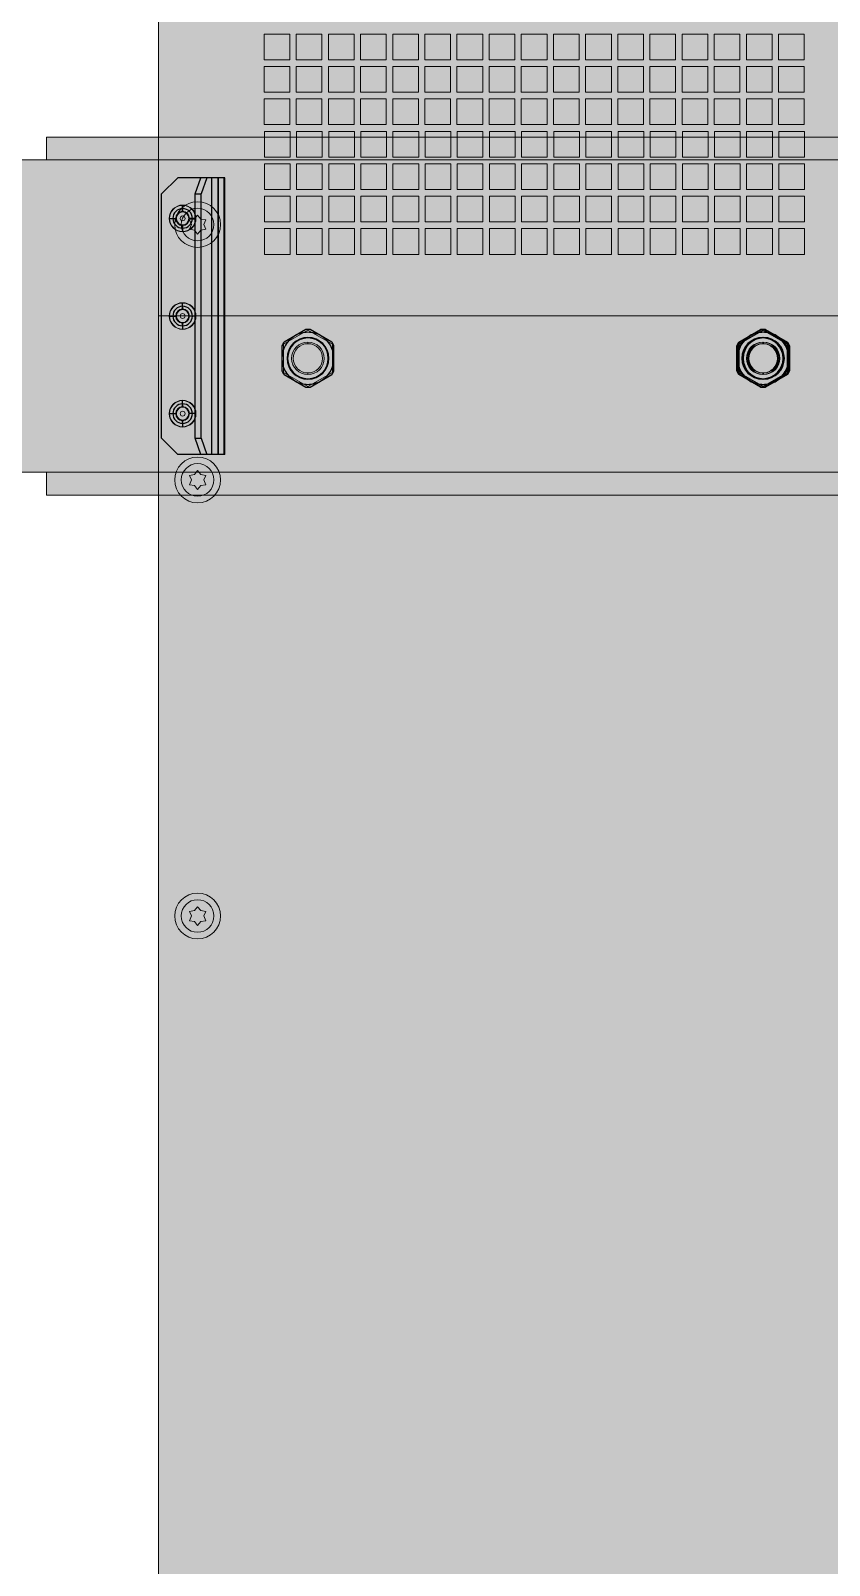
# Model space of a CAD drawing. Header units: millimetres. Extents: x 6914 to 9858, y -2771 to -210.
# Drawn here: x 7359.5 to 7604.8, y -1263.8 to -792.2 of the extents above; entities that cross this region are included whole.
import ezdxf

# ---------------------------------------------------------------- set-up
doc = ezdxf.new("R2010")
doc.units = ezdxf.units.MM
doc.layers.get('0').update_dxf_attribs({"lineweight": 9})
doc.layers.add('HIDDEN', color=7, linetype='Continuous')
doc.layers.add('THICK', color=7, linetype='Continuous', lineweight=13)
doc.layers.add('тонкая', color=7, linetype='Continuous', lineweight=13)

# ---------------------------------------------------------------- blocks, each defined once
blk = doc.blocks.new('VW3A99ACFCB')
at = {"ltscale": 10, "true_color": 0xf0f0f0}
h = blk.add_hatch(color=7, dxfattribs=at)
h.dxf.hatch_style = 1
h.paths.add_polyline_path([(-250, -110), (-250, -103), (-285, -103), (-290, -98), (-290, -12), (-285, -7), (-250, -7), (-250, 0), (250, 0), (250, -7), (285, -7), (290, -12), (290, -98), (285, -103), (250, -103), (250, -110)])
at = {"ltscale": 40}
for p, q in [((-250, -7), (250, -7)), ((-250, -103), (250, -103))]:
    blk.add_line(p, q, dxfattribs=at)
at = {"ltscale": 10}
blk.add_lwpolyline([(-250, -110), (-250, -103), (-285, -103), (-290, -98), (-290, -12), (-285, -7), (-250, -7), (-250, 0), (250, 0), (250, -7), (285, -7), (290, -12), (290, -98), (285, -103), (250, -103), (250, -110), (-250, -110)], dxfattribs=at)
at = {"layer": 'HIDDEN'}
for p, q in [((-214.72, -17.5), (-209.72, -12.5)), ((-209.72, -12.5), (-209.72, -12.5)), ((-199.22, -12.5), (-209.72, -12.5)), ((-204.38, -17.5), (-202.67, -12.5)), ((-200.79, -12.5), (-202.5, -17.5)), ((-195.22, -12.5), (-199.22, -12.5)), ((-199.22, -12.5), (-199.22, -12.5)), ((-199.22, -97.5), (-199.22, -12.5)), ((-199.22, -97.5), (-199.22, -12.5)), ((-197.34, -97.5), (-197.34, -12.5)), ((-197.22, -12.5), (-197.22, -12.5)), ((-197.22, -97.5), (-197.22, -12.5)), ((-195.46, -97.5), (-195.46, -12.5)), ((-195.22, -12.5), (-195.22, -12.5)), ((-195.22, -97.5), (-195.22, -12.5)), ((-214.72, -17.5), (-214.72, -17.5)), ((-214.72, -92.5), (-214.72, -17.5)), ((-204.38, -17.5), (-202.5, -17.5)), ((-204.38, -92.5), (-204.38, -17.5)), ((-202.5, -92.5), (-202.5, -17.5)), ((-208.22, -23), (-208.22, -21)), ((-208.22, -22), (-208.22, -23)), ((-208.22, -23), (-208.22, -22)), ((-208.22, -22.95), (-208.22, -22.95)), ((-208.22, -23), (-208.22, -23)), ((-212.22, -25), (-210.32, -25)), ((-210.32, -25), (-210.32, -25)), ((-208.22, -24.25), (-208.22, -24.25)), ((-208.22, -25.75), (-208.22, -25.75)), ((-208.22, -28), (-208.22, -27)), ((-208.22, -27), (-208.22, -27)), ((-208.22, -27), (-208.22, -29)), ((-208.22, -27), (-208.22, -28)), ((-208.22, -27.05), (-208.22, -27.05)), ((-204.22, -25), (-206.12, -25)), ((-206.12, -25), (-206.12, -25)), ((-208.22, -53), (-208.22, -51)), ((-212.22, -55), (-210.32, -55)), ((-210.32, -55), (-210.32, -55)), ((-208.22, -52), (-208.22, -53)), ((-208.22, -53), (-208.22, -52)), ((-208.22, -52.95), (-208.22, -52.95)), ((-208.22, -53), (-208.22, -53)), ((-208.22, -54.25), (-208.22, -54.25)), ((-208.22, -55.75), (-208.22, -55.75)), ((-204.22, -55), (-206.12, -55)), ((-206.12, -55), (-206.12, -55)), ((-208.22, -58), (-208.22, -57)), ((-208.22, -57), (-208.22, -57)), ((-208.22, -57), (-208.22, -59)), ((-208.22, -57), (-208.22, -58)), ((-208.22, -57.05), (-208.22, -57.05)), ((-170.37, -59.14), (-177.07, -63)), ((-170.37, -59.14), (-170.37, -59.14)), ((-169.72, -59.34), (-169.72, -59.34)), ((-169.07, -59.14), (-169.07, -59.14)), ((-162.37, -63), (-169.07, -59.14)), ((-37.35, -63), (-30.65, -59.14)), ((-37.11, -63), (-30.41, -59.14)), ((-30.65, -59.14), (-30.65, -59.14)), ((-30.41, -59.14), (-30.41, -59.14)), ((-30, -59.34), (-30, -59.34)), ((-29.76, -59.34), (-29.76, -59.34)), ((-29.35, -59.14), (-29.35, -59.14)), ((-29.35, -59.14), (-22.65, -63)), ((-29.11, -59.14), (-22.41, -63)), ((-29.11, -59.14), (-29.11, -59.14)), ((-177.72, -64.13), (-177.72, -64.13)), ((-177.72, -64.13), (-177.72, -71.87)), ((-177.22, -63.67), (-177.22, -63.67)), ((-177.07, -63), (-177.07, -63)), ((-169.72, -61.57), (-169.72, -61.57)), ((-169.72, -63), (-169.72, -63)), ((-169.72, -63), (-169.72, -63)), ((-162.37, -63), (-162.37, -63)), ((-162.22, -63.67), (-162.22, -63.67)), ((-161.72, -64.13), (-161.72, -64.13)), ((-161.72, -71.87), (-161.72, -64.13)), ((-38, -64.13), (-38, -64.13)), ((-38, -71.87), (-38, -64.13)), ((-37.76, -64.13), (-37.76, -64.13)), ((-37.76, -71.87), (-37.76, -64.13)), ((-37.5, -63.67), (-37.5, -63.67)), ((-37.35, -63), (-37.35, -63)), ((-37.26, -63.67), (-37.26, -63.67)), ((-37.11, -63), (-37.11, -63)), ((-30, -61.57), (-30, -61.57)), ((-30, -63), (-30, -63)), ((-30, -63), (-30, -63)), ((-29.76, -61.57), (-29.76, -61.57)), ((-29.76, -63), (-29.76, -63)), ((-29.76, -63), (-29.76, -63)), ((-22.65, -63), (-22.65, -63)), ((-22.5, -63.67), (-22.5, -63.67)), ((-22.41, -63), (-22.41, -63)), ((-22.26, -63.67), (-22.26, -63.67)), ((-22, -64.13), (-22, -64.13)), ((-22, -64.13), (-22, -71.87)), ((-21.76, -64.13), (-21.76, -64.13)), ((-21.76, -64.13), (-21.76, -71.87)), ((-175.97, -68), (-175.97, -68)), ((-163.47, -68), (-163.47, -68)), ((-36.25, -68), (-36.25, -68)), ((-36.01, -68), (-36.01, -68)), ((-23.75, -68), (-23.75, -68)), ((-23.51, -68), (-23.51, -68)), ((-177.72, -71.87), (-177.72, -71.87)), ((-177.22, -72.33), (-177.22, -72.33)), ((-177.07, -73), (-177.07, -73)), ((-177.07, -73), (-170.37, -76.86)), ((-169.72, -73), (-169.72, -73)), ((-169.72, -73), (-169.72, -73)), ((-169.72, -74.43), (-169.72, -74.43)), ((-169.07, -76.86), (-162.37, -73)), ((-162.37, -73), (-162.37, -73)), ((-162.22, -72.33), (-162.22, -72.33)), ((-161.72, -71.87), (-161.72, -71.87)), ((-38, -71.87), (-38, -71.87)), ((-37.76, -71.87), (-37.76, -71.87)), ((-37.5, -72.33), (-37.5, -72.33)), ((-37.35, -73), (-37.35, -73)), ((-30.65, -76.86), (-37.35, -73)), ((-37.26, -72.33), (-37.26, -72.33)), ((-37.11, -73), (-37.11, -73)), ((-30.41, -76.86), (-37.11, -73)), ((-30, -73), (-30, -73)), ((-30, -73), (-30, -73)), ((-30, -74.43), (-30, -74.43)), ((-29.76, -73), (-29.76, -73)), ((-29.76, -73), (-29.76, -73)), ((-29.76, -74.43), (-29.76, -74.43)), ((-22.65, -73), (-29.35, -76.86)), ((-22.41, -73), (-29.11, -76.86)), ((-22.65, -73), (-22.65, -73)), ((-22.5, -72.33), (-22.5, -72.33)), ((-22.41, -73), (-22.41, -73)), ((-22.26, -72.33), (-22.26, -72.33)), ((-22, -71.87), (-22, -71.87)), ((-21.76, -71.87), (-21.76, -71.87)), ((-170.37, -76.86), (-170.37, -76.86)), ((-169.72, -76.66), (-169.72, -76.66)), ((-169.07, -76.86), (-169.07, -76.86)), ((-30.65, -76.86), (-30.65, -76.86)), ((-30.41, -76.86), (-30.41, -76.86)), ((-30, -76.66), (-30, -76.66)), ((-29.76, -76.66), (-29.76, -76.66)), ((-29.35, -76.86), (-29.35, -76.86)), ((-29.11, -76.86), (-29.11, -76.86)), ((-208.22, -83), (-208.22, -81)), ((-208.22, -82), (-208.22, -83)), ((-208.22, -83), (-208.22, -82)), ((-208.22, -82.95), (-208.22, -82.95)), ((-208.22, -83), (-208.22, -83)), ((-208.22, -84.25), (-208.22, -84.25)), ((-212.22, -85), (-210.32, -85)), ((-210.32, -85), (-210.32, -85)), ((-208.22, -85.75), (-208.22, -85.75)), ((-208.22, -88), (-208.22, -87)), ((-208.22, -87), (-208.22, -87)), ((-208.22, -87), (-208.22, -89)), ((-208.22, -87), (-208.22, -88)), ((-208.22, -87.05), (-208.22, -87.05)), ((-204.22, -85), (-206.12, -85)), ((-206.12, -85), (-206.12, -85)), ((-214.72, -92.5), (-214.72, -92.5)), ((-209.72, -97.5), (-214.72, -92.5)), ((-202.67, -97.5), (-204.38, -92.5)), ((-204.38, -92.5), (-202.5, -92.5)), ((-202.5, -92.5), (-200.79, -97.5)), ((-209.72, -97.5), (-209.72, -97.5)), ((-199.22, -97.5), (-209.72, -97.5)), ((-199.22, -97.5), (-199.22, -97.5)), ((-195.22, -97.5), (-199.22, -97.5)), ((-197.22, -97.5), (-197.22, -97.5)), ((-195.22, -97.5), (-195.22, -97.5))]:
    blk.add_line(p, q, dxfattribs=at)
for centre, radius, start, end in [((-208.22, -25), 3, 90, 270), ((-208.22, -25), 2.1, 360, 180), ((-208.22, -25), 2.05, 90, 270), ((-208.22, -25), 2, 90, 270), ((-208.22, -25), 2, 90, 270), ((-208.22, -25), 3, 270, 90), ((-208.22, -25), 2.05, 270, 90), ((-208.22, -25), 2, 270, 90), ((-208.22, -25), 2, 270, 90), ((-208.22, -25), 2.1, 180, 360), ((-208.22, -55), 3, 90, 270), ((-208.22, -55), 2.1, 360, 180), ((-208.22, -55), 2.1, 180, 360), ((-208.22, -55), 2.05, 90, 270), ((-208.22, -55), 2, 90, 270), ((-208.22, -55), 2, 90, 270), ((-208.22, -55), 3, 270, 90), ((-208.22, -55), 2.05, 270, 90), ((-208.22, -55), 2, 270, 90), ((-208.22, -55), 2, 270, 90), ((-169.72, -68), 8, 120, 180), ((-169.72, -68), 8, 90, 120), ((-169.72, -68), 8.88, 90, 94.2099), ((-169.72, -68), 8.88, 85.7901, 90), ((-169.72, -68), 8, 60, 90), ((-169.72, -68), 8, 360, 60), ((-30, -68), 8, 120, 180), ((-29.76, -68), 8, 120, 180), ((-30, -68), 8, 90, 120), ((-29.76, -68), 8, 90, 120), ((-30, -68), 8.88, 90, 94.2099), ((-29.76, -68), 8.88, 90, 94.2099), ((-30, -68), 8.88, 85.7901, 90), ((-30, -68), 8, 60, 90), ((-29.76, -68), 8.88, 85.7901, 90), ((-29.76, -68), 8, 60, 90), ((-30, -68), 8, 0, 60), ((-29.76, -68), 8, 0, 60), ((-169.72, -68), 8.88, 145.7901, 154.2099), ((-169.72, -68), 6.42, 90, 270), ((-169.72, -68), 6.25, 360, 180), ((-169.72, -68), 6.42, 270, 90), ((-169.72, -68), 8.89, 25.7901, 34.2099), ((-30, -68), 8.89, 145.7901, 154.2099), ((-29.76, -68), 8.89, 145.7901, 154.2099), ((-30, -68), 6.42, 90, 270), ((-30, -68), 6.25, 0, 180), ((-29.76, -68), 6.42, 90, 270), ((-29.76, -68), 6.25, 0, 180), ((-30, -68), 6.42, 270, 90), ((-29.76, -68), 6.42, 270, 90), ((-30, -68), 8.88, 25.7901, 34.2099), ((-29.76, -68), 8.88, 25.7901, 34.2099), ((-169.72, -68), 8, 180, 240), ((-169.72, -68), 6.25, 180, 360), ((-169.72, -68), 8, 300, 360), ((-30, -68), 8, 180, 240), ((-29.76, -68), 8, 180, 240), ((-30, -68), 6.25, 180, 0), ((-29.76, -68), 6.25, 180, 0), ((-30, -68), 8, 300, 0), ((-29.76, -68), 8, 300, 0), ((-169.72, -68), 8.89, 205.7901, 214.2099), ((-169.72, -68), 8, 240, 270), ((-169.72, -68), 8, 270, 300), ((-169.72, -68), 8.88, 325.7901, 334.2099), ((-30, -68), 8.88, 205.7901, 214.2099), ((-29.76, -68), 8.88, 205.7901, 214.2099), ((-30, -68), 8, 240, 270), ((-29.76, -68), 8, 240, 270), ((-30, -68), 8, 270, 300), ((-29.76, -68), 8, 270, 300), ((-30, -68), 8.89, 325.7901, 334.2099), ((-29.76, -68), 8.89, 325.7901, 334.2099), ((-169.72, -68), 8.88, 265.7901, 270), ((-169.72, -68), 8.88, 270, 274.2099), ((-30, -68), 8.88, 265.7901, 270), ((-29.76, -68), 8.88, 265.7901, 270), ((-30, -68), 8.88, 270, 274.2099), ((-29.76, -68), 8.88, 270, 274.2099), ((-208.22, -85), 3, 90, 270), ((-208.22, -85), 2.1, 360, 180), ((-208.22, -85), 2.05, 90, 270), ((-208.22, -85), 2, 90, 270), ((-208.22, -85), 2, 90, 270), ((-208.22, -85), 3, 270, 90), ((-208.22, -85), 2.05, 270, 90), ((-208.22, -85), 2, 270, 90), ((-208.22, -85), 2, 270, 90), ((-208.22, -85), 2.1, 180, 360)]:
    blk.add_arc(centre, radius, start, end, dxfattribs=at)
at = {"layer": 'THICK'}
for p, q in [((-212.32, -25), (-212.22, -25)), ((-204.12, -25), (-204.22, -25)), ((-212.32, -55), (-212.22, -55)), ((-204.12, -55), (-204.22, -55)), ((-177.22, -63.67), (-169.72, -59.34)), ((-169.72, -59.34), (-162.22, -63.67)), ((-30, -59.34), (-37.5, -63.67)), ((-29.76, -59.34), (-37.26, -63.67)), ((-22.5, -63.67), (-30, -59.34)), ((-22.26, -63.67), (-29.76, -59.34)), ((-177.22, -72.33), (-177.22, -63.67)), ((-169.72, -63.5), (-169.72, -63)), ((-162.22, -63.67), (-162.22, -72.33)), ((-37.5, -63.67), (-37.5, -72.33)), ((-37.26, -63.67), (-37.26, -72.33)), ((-30, -63.5), (-30, -63)), ((-29.76, -63.5), (-29.76, -63)), ((-22.5, -72.33), (-22.5, -63.67)), ((-22.26, -72.33), (-22.26, -63.67)), ((-169.72, -76.66), (-177.22, -72.33)), ((-162.22, -72.33), (-169.72, -76.66)), ((-169.72, -72.5), (-169.72, -73)), ((-37.5, -72.33), (-30, -76.66)), ((-37.26, -72.33), (-29.76, -76.66)), ((-30, -76.66), (-22.5, -72.33)), ((-30, -72.5), (-30, -73)), ((-29.76, -76.66), (-22.26, -72.33)), ((-29.76, -72.5), (-29.76, -73)), ((-212.32, -85), (-212.22, -85)), ((-204.12, -85), (-204.22, -85))]:
    blk.add_line(p, q, dxfattribs=at)
for centre, radius, start, end in [((-208.22, -25), 4.1, 360, 180), ((-208.22, -25), 4, 90, 270), ((-208.22, -25), 4, 270, 90), ((-208.22, -25), 4.1, 180, 360), ((-208.22, -25), 0.75, 90, 270), ((-208.22, -25), 0.75, 270, 90), ((-208.22, -55), 4.1, 360, 180), ((-208.22, -55), 4, 90, 270), ((-208.22, -55), 4, 270, 90), ((-208.22, -55), 4.1, 180, 360), ((-208.22, -55), 0.75, 90, 270), ((-208.22, -55), 0.75, 270, 90), ((-169.72, -68), 5, 90, 270), ((-169.72, -68), 4.5, 90, 270), ((-169.72, -68), 5, 270, 90), ((-169.72, -68), 4.5, 270, 90), ((-30, -68), 5, 90, 270), ((-29.76, -68), 5, 90, 270), ((-30, -68), 4.5, 90, 270), ((-29.76, -68), 4.5, 90, 270), ((-30, -68), 5, 270, 90), ((-30, -68), 4.5, 270, 90), ((-29.76, -68), 5, 270, 90), ((-29.76, -68), 4.5, 270, 90), ((-208.22, -85), 4.1, 360, 180), ((-208.22, -85), 4, 90, 270), ((-208.22, -85), 0.75, 90, 270), ((-208.22, -85), 4, 270, 90), ((-208.22, -85), 0.75, 270, 90), ((-208.22, -85), 4.1, 180, 360)]:
    blk.add_arc(centre, radius, start, end, dxfattribs=at)
blk = doc.blocks.new('tjsryfyhkf')
at = {"ltscale": 40, "true_color": 0xf0f0f0}
h = blk.add_hatch(color=7, dxfattribs=at)
edge = h.paths.add_edge_path()
edge.add_arc((0, 0), 7.03, 0, 360)
blk.add_lwpolyline([(-2.52, 1.4), (-1.9, 0), (-2.52, -1.46), (-0.95, -1.68), (0, -2.91), (1.01, -1.68), (2.52, -1.46), (1.96, 0), (2.52, 1.4), (1.01, 1.68), (0, 2.86), (-0.95, 1.68), (-2.52, 1.4), (-1.9, 0)])
at = {"ltscale": 40}
for radius in [7.03, 5.01]:
    blk.add_circle((0, 0), radius, dxfattribs=at)
blk = doc.blocks.new('Из_буфера7475')
at = {"ltscale": 40}
h = blk.add_hatch(color=252, dxfattribs=at)
h.paths.add_polyline_path([(-115.44, -1152.97), (115.45, -1152.97), (115.45, -1396.21), (-115.44, -1396.21)])
h.paths.add_polyline_path([(115.45, -47.68), (115.45, -1152.97), (-115.44, -1152.97), (-115.44, -47.68), (-113.44, -45.68), (113.45, -45.68)])
h.paths.add_polyline_path([(-115.44, -1152.97), (115.45, -1152.97), (115.45, -1396.21), (-115.44, -1396.21)])
blk.add_line((-115.44, -473.33), (115.45, -473.33), dxfattribs=at)
blk.add_lwpolyline([(115.45, -47.68), (115.45, -1152.97), (-115.44, -1152.97), (-115.44, -47.68), (-113.44, -45.68), (113.45, -45.68)], close=True, dxfattribs=at)
at = {"layer": 'тонкая'}
for points in [[(-82.98, -386.69), (-75.07, -386.69), (-75.07, -394.59), (-82.98, -394.59)], [(-73.1, -386.69), (-65.2, -386.69), (-65.2, -394.59), (-73.1, -394.59)], [(-63.22, -386.69), (-55.32, -386.69), (-55.32, -394.59), (-63.22, -394.59)], [(-53.34, -386.69), (-45.44, -386.69), (-45.44, -394.59), (-53.34, -394.59)], [(-43.46, -386.69), (-35.56, -386.69), (-35.56, -394.59), (-43.46, -394.59)], [(-33.59, -386.69), (-25.68, -386.69), (-25.68, -394.59), (-33.59, -394.59)], [(-23.71, -386.69), (-15.8, -386.69), (-15.8, -394.59), (-23.71, -394.59)], [(-13.83, -386.69), (-5.93, -386.69), (-5.93, -394.59), (-13.83, -394.59)], [(-3.95, -386.69), (3.95, -386.69), (3.95, -394.59), (-3.95, -394.59)], [(5.93, -386.69), (13.83, -386.69), (13.83, -394.59), (5.93, -394.59)], [(15.8, -386.69), (23.71, -386.69), (23.71, -394.59), (15.8, -394.59)], [(25.68, -386.69), (33.59, -386.69), (33.59, -394.59), (25.68, -394.59)], [(35.56, -386.69), (43.46, -386.69), (43.46, -394.59), (35.56, -394.59)], [(45.44, -386.69), (53.34, -386.69), (53.34, -394.59), (45.44, -394.59)], [(55.32, -386.69), (63.22, -386.69), (63.22, -394.59), (55.32, -394.59)], [(65.2, -386.69), (73.1, -386.69), (73.1, -394.59), (65.2, -394.59)], [(75.07, -386.69), (82.98, -386.69), (82.98, -394.59), (75.07, -394.59)], [(-82.98, -396.65), (-75.07, -396.65), (-75.07, -404.56), (-82.98, -404.56)], [(-73.1, -396.65), (-65.2, -396.65), (-65.2, -404.56), (-73.1, -404.56)], [(-63.22, -396.65), (-55.32, -396.65), (-55.32, -404.56), (-63.22, -404.56)], [(-53.34, -396.65), (-45.44, -396.65), (-45.44, -404.56), (-53.34, -404.56)], [(-43.46, -396.65), (-35.56, -396.65), (-35.56, -404.56), (-43.46, -404.56)], [(-33.59, -396.65), (-25.68, -396.65), (-25.68, -404.56), (-33.59, -404.56)], [(-23.71, -396.65), (-15.8, -396.65), (-15.8, -404.56), (-23.71, -404.56)], [(-13.83, -396.65), (-5.93, -396.65), (-5.93, -404.56), (-13.83, -404.56)], [(-3.95, -396.65), (3.95, -396.65), (3.95, -404.56), (-3.95, -404.56)], [(5.93, -396.65), (13.83, -396.65), (13.83, -404.56), (5.93, -404.56)], [(15.8, -396.65), (23.71, -396.65), (23.71, -404.56), (15.8, -404.56)], [(25.68, -396.65), (33.59, -396.65), (33.59, -404.56), (25.68, -404.56)], [(35.56, -396.65), (43.46, -396.65), (43.46, -404.56), (35.56, -404.56)], [(45.44, -396.65), (53.34, -396.65), (53.34, -404.56), (45.44, -404.56)], [(55.32, -396.65), (63.22, -396.65), (63.22, -404.56), (55.32, -404.56)], [(65.2, -396.65), (73.1, -396.65), (73.1, -404.56), (65.2, -404.56)], [(75.07, -396.65), (82.98, -396.65), (82.98, -404.56), (75.07, -404.56)], [(-82.98, -406.62), (-75.07, -406.62), (-75.07, -414.52), (-82.98, -414.52)], [(-73.1, -406.62), (-65.2, -406.62), (-65.2, -414.52), (-73.1, -414.52)], [(-63.22, -406.62), (-55.32, -406.62), (-55.32, -414.52), (-63.22, -414.52)], [(-53.34, -406.62), (-45.44, -406.62), (-45.44, -414.52), (-53.34, -414.52)], [(-43.46, -406.62), (-35.56, -406.62), (-35.56, -414.52), (-43.46, -414.52)], [(-33.59, -406.62), (-25.68, -406.62), (-25.68, -414.52), (-33.59, -414.52)], [(-23.71, -406.62), (-15.8, -406.62), (-15.8, -414.52), (-23.71, -414.52)], [(-13.83, -406.62), (-5.93, -406.62), (-5.93, -414.52), (-13.83, -414.52)], [(-3.95, -406.62), (3.95, -406.62), (3.95, -414.52), (-3.95, -414.52)], [(5.93, -406.62), (13.83, -406.62), (13.83, -414.52), (5.93, -414.52)], [(15.8, -406.62), (23.71, -406.62), (23.71, -414.52), (15.8, -414.52)], [(25.68, -406.62), (33.59, -406.62), (33.59, -414.52), (25.68, -414.52)], [(35.56, -406.62), (43.46, -406.62), (43.46, -414.52), (35.56, -414.52)], [(45.44, -406.62), (53.34, -406.62), (53.34, -414.52), (45.44, -414.52)], [(55.32, -406.62), (63.22, -406.62), (63.22, -414.52), (55.32, -414.52)], [(65.2, -406.62), (73.1, -406.62), (73.1, -414.52), (65.2, -414.52)], [(75.07, -406.62), (82.98, -406.62), (82.98, -414.52), (75.07, -414.52)], [(-82.89, -416.59), (-74.99, -416.59), (-74.99, -424.49), (-82.89, -424.49)], [(-73.01, -416.59), (-65.11, -416.59), (-65.11, -424.49), (-73.01, -424.49)], [(-63.13, -416.59), (-55.23, -416.59), (-55.23, -424.49), (-63.13, -424.49)], [(-53.26, -416.59), (-45.35, -416.59), (-45.35, -424.49), (-53.26, -424.49)], [(-43.38, -416.59), (-35.47, -416.59), (-35.47, -424.49), (-43.38, -424.49)], [(-33.5, -416.59), (-25.59, -416.59), (-25.59, -424.49), (-33.5, -424.49)], [(-23.62, -416.59), (-15.72, -416.59), (-15.72, -424.49), (-23.62, -424.49)], [(-13.74, -416.59), (-5.84, -416.59), (-5.84, -424.49), (-13.74, -424.49)], [(-3.86, -416.59), (4.04, -416.59), (4.04, -424.49), (-3.86, -424.49)], [(6.01, -416.59), (13.92, -416.59), (13.92, -424.49), (6.01, -424.49)], [(15.89, -416.59), (23.8, -416.59), (23.8, -424.49), (15.89, -424.49)], [(25.77, -416.59), (33.67, -416.59), (33.67, -424.49), (25.77, -424.49)], [(35.65, -416.59), (43.55, -416.59), (43.55, -424.49), (35.65, -424.49)], [(45.53, -416.59), (53.43, -416.59), (53.43, -424.49), (45.53, -424.49)], [(55.41, -416.59), (63.31, -416.59), (63.31, -424.49), (55.41, -424.49)], [(65.28, -416.59), (73.19, -416.59), (73.19, -424.49), (65.28, -424.49)], [(75.16, -416.59), (83.07, -416.59), (83.07, -424.49), (75.16, -424.49)], [(-82.89, -426.55), (-74.99, -426.55), (-74.99, -434.46), (-82.89, -434.46)], [(-73.01, -426.55), (-65.11, -426.55), (-65.11, -434.46), (-73.01, -434.46)], [(-63.13, -426.55), (-55.23, -426.55), (-55.23, -434.46), (-63.13, -434.46)], [(-53.26, -426.55), (-45.35, -426.55), (-45.35, -434.46), (-53.26, -434.46)], [(-43.38, -426.55), (-35.47, -426.55), (-35.47, -434.46), (-43.38, -434.46)], [(-33.5, -426.55), (-25.59, -426.55), (-25.59, -434.46), (-33.5, -434.46)], [(-23.62, -426.55), (-15.72, -426.55), (-15.72, -434.46), (-23.62, -434.46)], [(-13.74, -426.55), (-5.84, -426.55), (-5.84, -434.46), (-13.74, -434.46)], [(-3.86, -426.55), (4.04, -426.55), (4.04, -434.46), (-3.86, -434.46)], [(6.01, -426.55), (13.92, -426.55), (13.92, -434.46), (6.01, -434.46)], [(15.89, -426.55), (23.8, -426.55), (23.8, -434.46), (15.89, -434.46)], [(25.77, -426.55), (33.67, -426.55), (33.67, -434.46), (25.77, -434.46)], [(35.65, -426.55), (43.55, -426.55), (43.55, -434.46), (35.65, -434.46)], [(45.53, -426.55), (53.43, -426.55), (53.43, -434.46), (45.53, -434.46)], [(55.41, -426.55), (63.31, -426.55), (63.31, -434.46), (55.41, -434.46)], [(65.28, -426.55), (73.19, -426.55), (73.19, -434.46), (65.28, -434.46)], [(75.16, -426.55), (83.07, -426.55), (83.07, -434.46), (75.16, -434.46)], [(-82.89, -436.52), (-74.99, -436.52), (-74.99, -444.42), (-82.89, -444.42)], [(-73.01, -436.52), (-65.11, -436.52), (-65.11, -444.42), (-73.01, -444.42)], [(-63.13, -436.52), (-55.23, -436.52), (-55.23, -444.42), (-63.13, -444.42)], [(-53.26, -436.52), (-45.35, -436.52), (-45.35, -444.42), (-53.26, -444.42)], [(-43.38, -436.52), (-35.47, -436.52), (-35.47, -444.42), (-43.38, -444.42)], [(-33.5, -436.52), (-25.59, -436.52), (-25.59, -444.42), (-33.5, -444.42)], [(-23.62, -436.52), (-15.72, -436.52), (-15.72, -444.42), (-23.62, -444.42)], [(-13.74, -436.52), (-5.84, -436.52), (-5.84, -444.42), (-13.74, -444.42)], [(-3.86, -436.52), (4.04, -436.52), (4.04, -444.42), (-3.86, -444.42)], [(6.01, -436.52), (13.92, -436.52), (13.92, -444.42), (6.01, -444.42)], [(15.89, -436.52), (23.8, -436.52), (23.8, -444.42), (15.89, -444.42)], [(25.77, -436.52), (33.67, -436.52), (33.67, -444.42), (25.77, -444.42)], [(35.65, -436.52), (43.55, -436.52), (43.55, -444.42), (35.65, -444.42)], [(45.53, -436.52), (53.43, -436.52), (53.43, -444.42), (45.53, -444.42)], [(55.41, -436.52), (63.31, -436.52), (63.31, -444.42), (55.41, -444.42)], [(65.28, -436.52), (73.19, -436.52), (73.19, -444.42), (65.28, -444.42)], [(75.16, -436.52), (83.07, -436.52), (83.07, -444.42), (75.16, -444.42)], [(-82.89, -446.49), (-74.99, -446.49), (-74.99, -454.39), (-82.89, -454.39)], [(-73.01, -446.49), (-65.11, -446.49), (-65.11, -454.39), (-73.01, -454.39)], [(-63.13, -446.49), (-55.23, -446.49), (-55.23, -454.39), (-63.13, -454.39)], [(-53.26, -446.49), (-45.35, -446.49), (-45.35, -454.39), (-53.26, -454.39)], [(-43.38, -446.49), (-35.47, -446.49), (-35.47, -454.39), (-43.38, -454.39)], [(-33.5, -446.49), (-25.59, -446.49), (-25.59, -454.39), (-33.5, -454.39)], [(-23.62, -446.49), (-15.72, -446.49), (-15.72, -454.39), (-23.62, -454.39)], [(-13.74, -446.49), (-5.84, -446.49), (-5.84, -454.39), (-13.74, -454.39)], [(-3.86, -446.49), (4.04, -446.49), (4.04, -454.39), (-3.86, -454.39)], [(6.01, -446.49), (13.92, -446.49), (13.92, -454.39), (6.01, -454.39)], [(15.89, -446.49), (23.8, -446.49), (23.8, -454.39), (15.89, -454.39)], [(25.77, -446.49), (33.67, -446.49), (33.67, -454.39), (25.77, -454.39)], [(35.65, -446.49), (43.55, -446.49), (43.55, -454.39), (35.65, -454.39)], [(45.53, -446.49), (53.43, -446.49), (53.43, -454.39), (45.53, -454.39)], [(55.41, -446.49), (63.31, -446.49), (63.31, -454.39), (55.41, -454.39)], [(65.28, -446.49), (73.19, -446.49), (73.19, -454.39), (65.28, -454.39)], [(75.16, -446.49), (83.07, -446.49), (83.07, -454.39), (75.16, -454.39)]]:
    blk.add_lwpolyline(points, close=True, dxfattribs=at)
at = {"ltscale": 40}
for p in [(-103.4, -445.23), (-103.4, -523.71), (-103.4, -657.7)]:
    blk.add_blockref('tjsryfyhkf', p, dxfattribs=at)

msp = doc.modelspace()

# ---------------------------------------------------------------- block references
msp.add_blockref('Из_буфера7475', (7514.13, -406.55))
at = {"ltscale": 40}
msp.add_blockref('VW3A99ACFCB', (7614.35, -824.89), dxfattribs=at)

doc.saveas('drawing.dxf')
